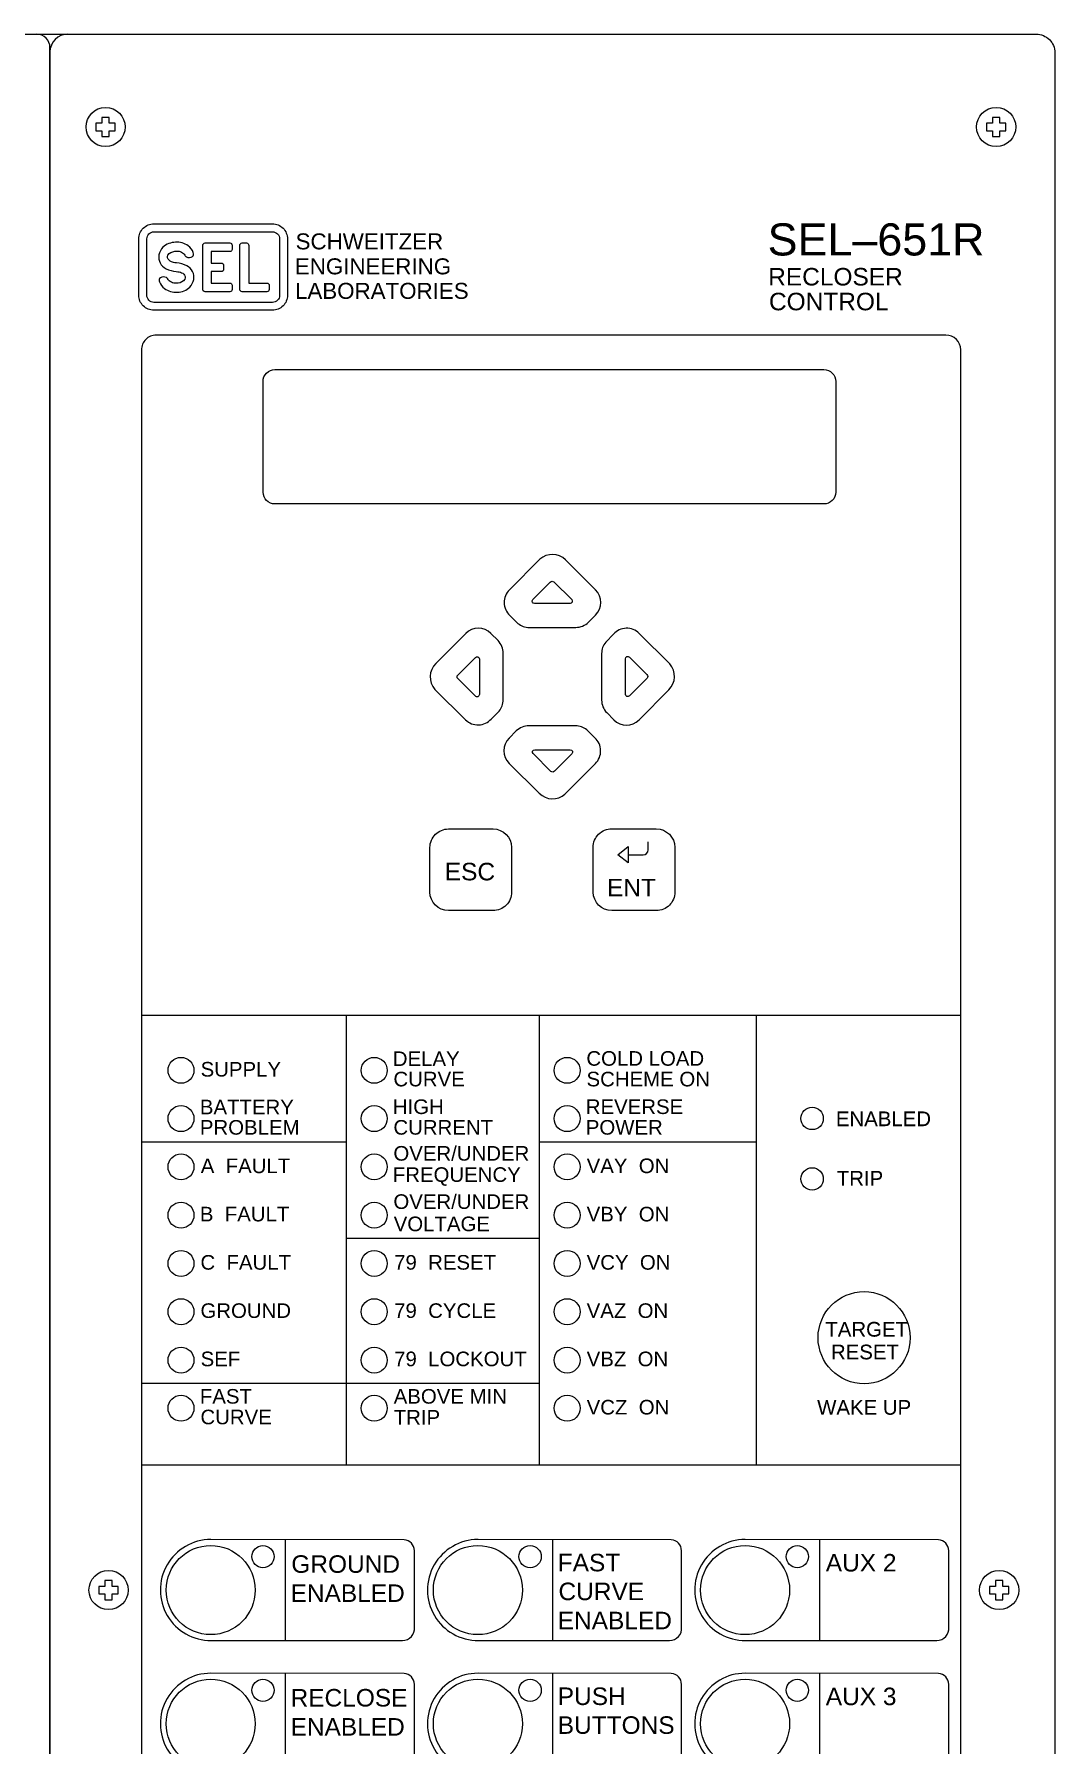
# Model space of a CAD drawing. Extents: x 3 to 47, y 1 to 34.4.
# Drawn here: x 15.12 to 22, y 8.35 to 19.86 of the extents above; entities that cross this region are included whole.
import ezdxf

# ---------------------------------------------------------------- set-up
doc = ezdxf.new("R2010")
doc.units = 0
doc.header["$MEASUREMENT"] = 0
doc.layers.add('5_0____DWG', color=7, linetype='CONTINUOUS')
doc.styles.add('ARIAL', font='arial.ttf')

msp = doc.modelspace()

# ---------------------------------------------------------------- linework, layer by layer
at = {"layer": '5_0____DWG'}
for points in [[(8.61, 19.864), (21.875, 19.864, -0.414214), (22, 19.739), (22, 2.739, -0.414214), (21.875, 2.614), (8.61, 2.614, -0.414213), (8.52, 2.704), (8.52, 19.774, -0.414214), (8.61, 19.864, -0.212206)], [(15.14, 2.614, 0.42033), (15.23, 2.704), (15.23, 19.774, 0.414214), (15.14, 19.864, 0.354829)], [(15.35, 19.864, 0.41421), (15.23, 19.744), (15.23, 2.739, 0.414214), (15.355, 2.614, 0.282277)], [(18.734, 16.031), (18.495, 16.031, -0.672837), (18.484, 16.058), (18.601, 16.175, -0.379435), (18.625, 16.177), (18.745, 16.057, -0.653109), (18.734, 16.031, 0.457736)], [(18.123, 15.658), (18.123, 15.418, -0.672837), (18.096, 15.407), (17.978, 15.525, -0.379435), (17.977, 15.549), (18.096, 15.668, -0.653109), (18.123, 15.658, 0.457736)], [(19.107, 15.419), (19.107, 15.659, -0.672837), (19.134, 15.67), (19.252, 15.552, -0.379435), (19.253, 15.528), (19.134, 15.409, -0.653109), (19.107, 15.419, 0.457736)], [(18.496, 15.046), (18.735, 15.046, -0.672837), (18.746, 15.019), (18.629, 14.902, -0.379435), (18.605, 14.9), (18.485, 15.02, -0.653109), (18.496, 15.046, 0.457736)], [(17.915, 14.513), (18.215, 14.513, -0.412872), (18.34, 14.389), (18.34, 14.088, -0.415557), (18.215, 13.963), (17.915, 13.963, -0.413), (17.79, 14.088), (17.79, 14.389, -0.415428), (17.915, 14.513, -0.25306)], [(19.015, 14.514), (19.315, 14.514, -0.412872), (19.44, 14.389), (19.44, 14.088, -0.415557), (19.315, 13.963), (19.015, 13.963, -0.413), (18.89, 14.088), (18.89, 14.389, -0.415428), (19.015, 14.514, -0.25306)], [(19.126, 14.339), (19.226, 14.339, 0.405074), (19.261, 14.372), (19.261, 14.426)]]:
    msp.add_lwpolyline(points, format="xyb", dxfattribs=at)
for points in [[(15.58, 19.304), (15.58, 19.264), (15.54, 19.264), (15.54, 19.214), (15.58, 19.214), (15.58, 19.174), (15.63, 19.174), (15.63, 19.214), (15.67, 19.214), (15.67, 19.264), (15.63, 19.264), (15.63, 19.304), (15.58, 19.304)], [(21.58, 19.304), (21.58, 19.264), (21.54, 19.264), (21.54, 19.214), (21.58, 19.214), (21.58, 19.174), (21.63, 19.174), (21.63, 19.214), (21.67, 19.214), (21.67, 19.264), (21.63, 19.264), (21.63, 19.304), (21.58, 19.304)], [(19.126, 14.285), (19.055, 14.339), (19.126, 14.394), (19.126, 14.285)], [(15.846, 13.259), (21.366, 13.259)], [(17.227, 10.233), (17.227, 13.259)], [(18.527, 13.259), (18.527, 10.233)], [(19.989, 13.259), (19.989, 10.233)], [(15.846, 12.407), (17.227, 12.407)], [(18.527, 12.407), (19.989, 12.407)], [(17.227, 11.757), (18.527, 11.757)], [(15.846, 10.782), (18.527, 10.782)], [(15.846, 10.233), (21.366, 10.233)], [(16.817, 9.049), (16.817, 9.728)], [(18.617, 9.049), (18.617, 9.728)], [(20.417, 9.049), (20.417, 9.728)], [(15.6, 9.454), (15.6, 9.414), (15.559, 9.414), (15.559, 9.364), (15.6, 9.364), (15.6, 9.324), (15.65, 9.324), (15.65, 9.364), (15.69, 9.364), (15.69, 9.414), (15.65, 9.414), (15.65, 9.454), (15.6, 9.454)], [(21.6, 9.454), (21.6, 9.414), (21.56, 9.414), (21.56, 9.364), (21.6, 9.364), (21.6, 9.324), (21.65, 9.324), (21.65, 9.364), (21.69, 9.364), (21.69, 9.414), (21.65, 9.414), (21.65, 9.454), (21.6, 9.454)], [(16.817, 8.149), (16.817, 8.828)], [(18.617, 8.149), (18.617, 8.828)], [(20.417, 8.149), (20.417, 8.828)]]:
    msp.add_lwpolyline(points, dxfattribs=at)
for points in [[(16.83, 18.106, -0.414214), (16.729, 18.005), (15.93, 18.005, -0.414214), (15.829, 18.106), (15.829, 18.486, -0.414214), (15.93, 18.587), (16.729, 18.587, -0.414214), (16.83, 18.486)], [(16.777, 18.106, -0.414214), (16.729, 18.058), (15.93, 18.058, -0.414214), (15.883, 18.106), (15.883, 18.486, -0.414214), (15.93, 18.533), (16.729, 18.533, -0.414214), (16.777, 18.486)], [(16.076, 18.463, 0.192116), (15.991, 18.429, 0.12608), (15.964, 18.378, 0.336344), (16.012, 18.285, 0.087668), (16.081, 18.266, -0.022201), (16.101, 18.263, -0.039737), (16.116, 18.258, -0.23043), (16.141, 18.233, -0.182747), (16.139, 18.214, -0.221111), (16.093, 18.188, -0.058363), (16.064, 18.188, -0.13415), (16.034, 18.203, 0.006668), (16.017, 18.223, 0.085557), (16.014, 18.226, 0.231613), (15.974, 18.223, 0.170757), (15.966, 18.212, 0.118457), (15.968, 18.196, 0.153081), (16.002, 18.152, 0.186266), (16.088, 18.127, 0.192116), (16.173, 18.161, 0.12608), (16.199, 18.212, 0.336344), (16.152, 18.305, 0.087668), (16.083, 18.324, -0.022201), (16.062, 18.327, -0.039737), (16.048, 18.332, -0.23043), (16.023, 18.357, -0.182747), (16.025, 18.376, -0.221111), (16.071, 18.402, -0.058363), (16.1, 18.402, -0.13415), (16.13, 18.387, 0.006668), (16.146, 18.367, 0.085557), (16.15, 18.364, 0.231613), (16.19, 18.367, 0.170757), (16.198, 18.378, 0.118457), (16.196, 18.394, 0.153081), (16.161, 18.438, 0.186266)], [(16.316, 18.265), (16.316, 18.188), (16.442, 18.188, -0.424366), (16.457, 18.173), (16.457, 18.145, -0.404134), (16.442, 18.13), (16.275, 18.13, -0.432614), (16.259, 18.147), (16.259, 18.441, -0.396049), (16.275, 18.458), (16.442, 18.458, -0.424366), (16.457, 18.443), (16.457, 18.415, -0.404134), (16.442, 18.4), (16.316, 18.4), (16.316, 18.323), (16.39, 18.323, -0.353971), (16.4, 18.31), (16.4, 18.31), (16.4, 18.278, -0.353971), (16.39, 18.265)], [(16.525, 18.458), (16.554, 18.458, -0.432614), (16.569, 18.441), (16.569, 18.188), (16.692, 18.188, -0.424366), (16.707, 18.173), (16.707, 18.145, -0.404134), (16.692, 18.13), (16.525, 18.13, -0.432614), (16.509, 18.147), (16.509, 18.441, -0.396049)], [(15.846, 17.738), (15.846, 6.319, 0.414136), (15.946, 6.219), (21.266, 6.219, 0.414295), (21.366, 6.319), (21.366, 17.738, 0.414177), (21.266, 17.838), (15.946, 17.838, 0.414247)], [(16.746, 17.606), (20.444, 17.606, -0.414213), (20.524, 17.526), (20.524, 16.781, -0.414219), (20.444, 16.701), (16.746, 16.701, -0.414086), (16.666, 16.781), (16.666, 17.526, -0.414336)], [(18.459, 15.87), (18.773, 15.87, 0.195034), (18.858, 15.905), (18.906, 15.953, 0.414044), (18.906, 16.123), (18.704, 16.324, 0.395251), (18.53, 16.329), (18.325, 16.124, 0.427046), (18.329, 15.95), (18.382, 15.897, 0.176352)], [(18.283, 15.383), (18.283, 15.696, 0.195034), (18.249, 15.781), (18.201, 15.829, 0.414044), (18.031, 15.829), (17.829, 15.627, 0.395251), (17.824, 15.453), (18.03, 15.248, 0.427046), (18.203, 15.253), (18.256, 15.306, 0.176352)], [(18.947, 15.694), (18.947, 15.381, 0.195034), (18.981, 15.296), (19.029, 15.248, 0.414044), (19.199, 15.248), (19.4, 15.45, 0.395251), (19.406, 15.624), (19.2, 15.829, 0.427046), (19.026, 15.825), (18.974, 15.771, 0.176352)], [(18.771, 15.207), (18.457, 15.207, 0.195034), (18.372, 15.173), (18.324, 15.125, 0.414044), (18.324, 14.954), (18.526, 14.753, 0.395251), (18.7, 14.748), (18.905, 14.953, 0.427046), (18.901, 15.127), (18.847, 15.18, 0.176352)], [(16.317, 9.049), (17.605, 9.049, 0.447249), (17.685, 9.138), (17.685, 9.654, 0.398306), (17.616, 9.727), (16.314, 9.729, 1.004979)], [(18.117, 9.049), (19.405, 9.049, 0.447249), (19.485, 9.138), (19.485, 9.654, 0.398306), (19.416, 9.727), (18.114, 9.729, 1.004979)], [(19.917, 9.049), (21.205, 9.049, 0.447249), (21.285, 9.138), (21.285, 9.654, 0.398306), (21.216, 9.727), (19.914, 9.729, 1.004979)], [(16.317, 8.149), (17.605, 8.149, 0.447249), (17.685, 8.238), (17.685, 8.754, 0.398306), (17.616, 8.827), (16.314, 8.829, 1.004979)], [(18.117, 8.149), (19.405, 8.149, 0.447249), (19.485, 8.238), (19.485, 8.754, 0.398306), (19.416, 8.827), (18.114, 8.829, 1.004979)], [(19.917, 8.149), (21.205, 8.149, 0.447249), (21.285, 8.238), (21.285, 8.754, 0.398306), (21.216, 8.827), (19.914, 8.829, 1.004979)]]:
    msp.add_lwpolyline(points, format="xyb", close=True, dxfattribs=at)
for centre, radius in [((15.605, 19.239), 0.132), ((21.605, 19.239), 0.132), ((16.113, 12.888), 0.0875), ((17.415, 12.888), 0.0875), ((18.714, 12.888), 0.0875), ((16.113, 12.563), 0.0875), ((17.415, 12.563), 0.0875), ((18.714, 12.563), 0.0875), ((20.365, 12.564), 0.075), ((16.113, 12.238), 0.0875), ((17.415, 12.238), 0.0875), ((18.714, 12.238), 0.0875), ((20.365, 12.157), 0.075), ((16.113, 11.913), 0.0875), ((17.415, 11.913), 0.0875), ((18.714, 11.913), 0.0875), ((16.113, 11.588), 0.0875), ((17.415, 11.588), 0.0875), ((18.714, 11.588), 0.0875), ((16.113, 11.263), 0.0875), ((17.415, 11.263), 0.0875), ((18.714, 11.263), 0.0875), ((20.715, 11.088), 0.31), ((16.113, 10.937), 0.0875), ((17.415, 10.937), 0.0875), ((18.714, 10.937), 0.0875), ((16.113, 10.613), 0.0875), ((17.415, 10.613), 0.0875), ((18.714, 10.613), 0.0875), ((16.313, 9.389), 0.3), ((16.665, 9.614), 0.075), ((18.113, 9.389), 0.3), ((18.465, 9.614), 0.075), ((19.913, 9.389), 0.3), ((20.265, 9.614), 0.075), ((15.625, 9.389), 0.132), ((21.625, 9.389), 0.132), ((16.313, 8.489), 0.3), ((16.665, 8.714), 0.075), ((18.113, 8.489), 0.3), ((18.465, 8.714), 0.075), ((19.913, 8.489), 0.3), ((20.265, 8.714), 0.075)]:
    msp.add_circle(centre, radius, dxfattribs=at)

# ---------------------------------------------------------------- texts
at = {"layer": '5_0____DWG', "style": 'ARIAL'}
for s, height, p in [('SEL–651R', 0.2163, (20.065, 18.374)), ('SCHWEITZER', 0.1077, (16.885, 18.415)), ('ENGINEERING', 0.10766, (16.88, 18.247)), ('RECLOSER', 0.118, (20.069, 18.172)), ('LABORATORIES', 0.10766, (16.881, 18.082)), ('CONTROL', 0.118, (20.074, 18.005)), ('ESC', 0.118, (17.89, 14.167)), ('ENT', 0.118, (18.983, 14.059)), ('DELAY', 0.0983, (17.54, 12.917)), ('COLD LOAD', 0.0983, (18.844, 12.919)), ('SUPPLY', 0.0983, (16.245, 12.846)), ('CURVE', 0.0983, (17.544, 12.78)), ('SCHEME ON', 0.0983, (18.845, 12.78)), ('BATTERY', 0.0983, (16.24, 12.592)), ('HIGH', 0.0983, (17.54, 12.594)), ('REVERSE', 0.0983, (18.84, 12.594)), ('PROBLEM', 0.0983, (16.24, 12.455)), ('CURRENT', 0.0983, (17.544, 12.455)), ('POWER', 0.0983, (18.84, 12.455)), ('ENABLED', 0.0983, (20.525, 12.513)), ('ENABLED', 0.0983, (20.525, 12.512)), ('OVER/UNDER', 0.0983, (17.544, 12.28)), ('A  FAULT', 0.0983, (16.246, 12.196)), ('FREQUENCY', 0.0983, (17.54, 12.137)), ('VAY  ON', 0.0983, (18.846, 12.196)), ('TRIP', 0.0983, (20.531, 12.113)), ('TRIP', 0.0983, (20.531, 12.112)), ('OVER/UNDER', 0.0983, (17.544, 11.955)), ('B  FAULT', 0.0983, (16.24, 11.871)), ('VOLTAGE', 0.0983, (17.546, 11.805)), ('VBY  ON', 0.0983, (18.846, 11.871)), ('C  FAULT', 0.0983, (16.244, 11.546)), ('79  RESET', 0.0983, (17.549, 11.546)), ('VCY  ON', 0.0983, (18.846, 11.546)), ('GROUND', 0.0983, (16.244, 11.221)), ('79  CYCLE', 0.0983, (17.549, 11.221)), ('VAZ  ON', 0.0983, (18.846, 11.221)), ('TARGET', 0.0983, (20.454, 11.096)), ('TARGET', 0.0983, (20.454, 11.095)), ('SEF', 0.0983, (16.245, 10.896)), ('79  LOCKOUT', 0.09833, (17.549, 10.896)), ('VBZ  ON', 0.0983, (18.846, 10.896)), ('RESET', 0.0983, (20.492, 10.943)), ('RESET', 0.0983, (20.492, 10.942)), ('FAST', 0.0983, (16.24, 10.644)), ('ABOVE MIN', 0.0983, (17.546, 10.644)), ('CURVE', 0.0983, (16.244, 10.505)), ('TRIP', 0.0983, (17.546, 10.503)), ('VCZ  ON', 0.0983, (18.846, 10.571)), ('WAKE UP', 0.0983, (20.399, 10.57)), ('WAKE UP', 0.0983, (20.399, 10.569)), ('GROUND', 0.118, (16.856, 9.505)), ('FAST', 0.118, (18.651, 9.515)), ('AUX 2', 0.118, (20.457, 9.514)), ('ENABLED', 0.118, (16.851, 9.309)), ('CURVE', 0.118, (18.656, 9.321)), ('ENABLED', 0.118, (18.651, 9.125)), ('RECLOSE', 0.118, (16.851, 8.605)), ('PUSH', 0.118, (18.651, 8.615)), ('AUX 3', 0.118, (20.457, 8.614)), ('ENABLED', 0.118, (16.851, 8.409)), ('BUTTONS', 0.118, (18.651, 8.421))]:
    msp.add_text(s, height=height, dxfattribs=at).set_placement(p)

doc.saveas('drawing.dxf')
